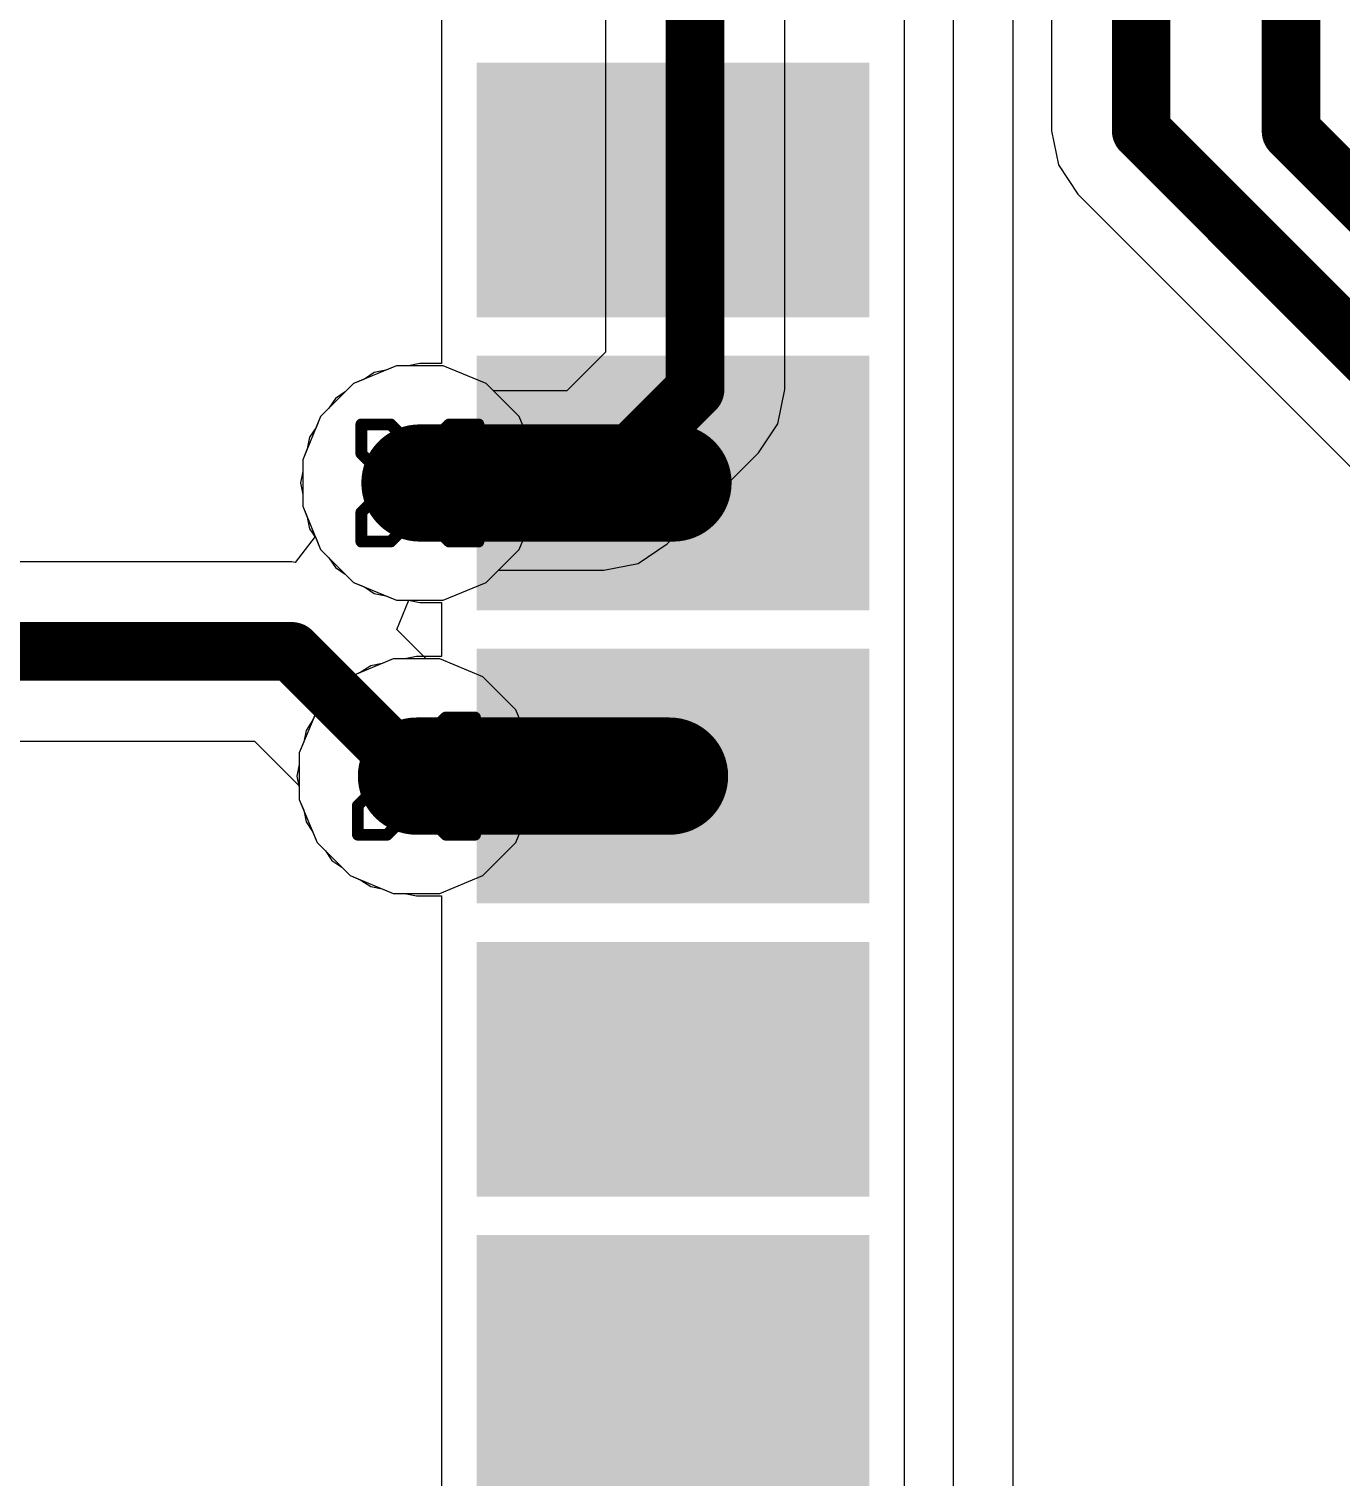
# Model space of a CAD drawing. Header units: inches. Extents: x -13 to 356, y -4 to 120.
# Drawn here: x 10.44 to 16.12, y 21.87 to 28.14 of the extents above; entities that cross this region are included whole.
import ezdxf

# ---------------------------------------------------------------- set-up
doc = ezdxf.new("R2010")
doc.units = ezdxf.units.IN
for name, color, linetype in [('Bottom Layer', 5, 'Continuous'), ('Drill Drawing', 1, 'Continuous'), ('GND', 16, 'Continuous'), ('POWER', 76, 'Continuous'), ('Top Layer', 1, 'Continuous'), ('Top Paste', 8, 'Continuous'), ('Top Solder', 216, 'Continuous'), ('Via Holes', 16, 'Continuous')]:
    doc.layers.add(name, color=color, linetype=linetype)

# ---------------------------------------------------------------- blocks, each defined once
blk = doc.blocks.new('41_SMD_M______19')
at = {"layer": 'Top Layer'}
for points in [[(0.19, -9.63), (0.19, -8.13), (1.09, -8.13), (1.09, -9.63)], [(1.46, -9.63), (1.46, -8.13), (2.36, -8.13), (2.36, -9.63)], [(2.73, -9.63), (2.73, -8.13), (3.63, -8.13), (3.63, -9.63)], [(4, -9.63), (4, -8.13), (4.9, -8.13), (4.9, -9.63)], [(5.27, -9.63), (5.27, -8.13), (6.17, -8.13), (6.17, -9.63)]]:
    blk.add_hatch(color=1, dxfattribs=at).paths.add_polyline_path(points)
at = {"layer": 'Top Paste'}
for points in [[(0.19, -9.63), (0.19, -8.13), (1.09, -8.13), (1.09, -9.63)], [(1.46, -9.63), (1.46, -8.13), (2.36, -8.13), (2.36, -9.63)], [(2.73, -9.63), (2.73, -8.13), (3.63, -8.13), (3.63, -9.63)], [(4, -9.63), (4, -8.13), (4.9, -8.13), (4.9, -9.63)], [(5.27, -9.63), (5.27, -8.13), (6.17, -8.13), (6.17, -9.63)]]:
    blk.add_hatch(color=8, dxfattribs=at).paths.add_polyline_path(points)
at = {"layer": 'Top Solder'}
for points in [[(0.0884, -9.7316), (0.0884, -8.0284), (1.1916, -8.0284), (1.1916, -9.7316)], [(1.3584, -9.7316), (1.3584, -8.0284), (2.4616, -8.0284), (2.4616, -9.7316)], [(2.6284, -9.7316), (2.6284, -8.0284), (3.7316, -8.0284), (3.7316, -9.7316)], [(3.8984, -9.7316), (3.8984, -8.0284), (5.0016, -8.0284), (5.0016, -9.7316)], [(5.1684, -9.7316), (5.1684, -8.0284), (6.2716, -8.0284), (6.2716, -9.7316)]]:
    blk.add_hatch(color=216, dxfattribs=at).paths.add_polyline_path(points)

msp = doc.modelspace()

# ---------------------------------------------------------------- hatches: boundary and pattern name
at = {"layer": 'Bottom Layer'}
h = msp.add_hatch(color=5, dxfattribs=at)
edge = h.paths.add_edge_path()
edge.add_arc((12.1308, 26.177), 0.254, 0, 360)
h = msp.add_hatch(color=5, dxfattribs=at)
edge = h.paths.add_edge_path()
edge.add_arc((12.1158, 24.907), 0.254, 0, 360)
at = {"layer": 'GND'}
h = msp.add_hatch(color=16, dxfattribs=at)
edge = h.paths.add_edge_path()
edge.add_arc((12.1308, 26.177), 0.254, 0, 360)
h = msp.add_hatch(color=16, dxfattribs=at)
edge = h.paths.add_edge_path()
edge.add_arc((12.1158, 24.907), 0.254, 0, 360)
at = {"layer": 'POWER'}
h = msp.add_hatch(color=76, dxfattribs=at)
edge = h.paths.add_edge_path()
edge.add_arc((12.1308, 26.177), 0.254, 0, 360)
h = msp.add_hatch(color=76, dxfattribs=at)
edge = h.paths.add_edge_path()
edge.add_arc((12.1158, 24.907), 0.254, 0, 360)
at = {"layer": 'Top Layer'}
h = msp.add_hatch(color=1, dxfattribs=at)
edge = h.paths.add_edge_path()
edge.add_arc((12.1308, 26.177), 0.254, 0, 360)
h = msp.add_hatch(color=1, dxfattribs=at)
edge = h.paths.add_edge_path()
edge.add_arc((12.1158, 24.907), 0.254, 0, 360)
at = {"layer": 'Via Holes'}
h = msp.add_hatch(color=7, dxfattribs=at)
edge = h.paths.add_edge_path()
edge.add_arc((12.1308, 26.177), 0.127, 0, 360)
h = msp.add_hatch(color=7, dxfattribs=at)
edge = h.paths.add_edge_path()
edge.add_arc((12.1158, 24.907), 0.127, 0, 360)

# ---------------------------------------------------------------- linework, layer by layer
at = {"layer": 'Bottom Layer'}
for p, q in [((14.869, 34.1286), (14.869, 27.7034)), ((13.7123, 26.5826), (13.7123, 30.1984)), ((12.9353, 30.0375), (12.9353, 26.7435)), ((14.869, 27.7034), (14.8986, 27.5548)), ((14.8986, 27.5548), (14.9828, 27.4287)), ((14.9828, 27.4287), (17.1531, 25.2584)), ((12.9353, 26.7435), (12.7677, 26.5759)), ((12.0298, 26.685), (11.843, 26.6077)), ((12.2318, 26.685), (12.0298, 26.685)), ((12.4186, 26.6077), (12.2318, 26.685)), ((11.843, 26.6077), (11.7001, 26.4648)), ((12.4504, 26.5759), (12.4186, 26.6077)), ((12.7677, 26.5759), (12.4504, 26.5759)), ((13.6827, 26.4339), (13.7123, 26.5826)), ((11.7001, 26.4648), (11.6228, 26.278)), ((13.5985, 26.3079), (13.6827, 26.4339)), ((13.2033, 25.9127), (13.5985, 26.3079)), ((11.6228, 26.278), (11.6228, 26.076)), ((11.6228, 26.076), (11.6769, 25.9453)), ((11.6769, 25.9453), (11.5904, 25.833)), ((13.0773, 25.8285), (13.2033, 25.9127)), ((11.5752, 25.8361), (3.1655, 25.8361)), ((11.5904, 25.833), (11.5752, 25.8361)), ((12.4186, 25.7463), (12.4712, 25.7989)), ((12.4712, 25.7989), (12.9286, 25.7989)), ((12.9286, 25.7989), (13.0773, 25.8285)), ((12.2318, 25.669), (12.4186, 25.7463)), ((12.0302, 25.542), (12.0828, 25.669)), ((12.0828, 25.669), (12.2318, 25.669)), ((12.1572, 25.415), (12.0302, 25.542)), ((12.2168, 25.415), (12.1572, 25.415)), ((12.4036, 25.3377), (12.2168, 25.415)), ((12.5465, 25.1948), (12.4036, 25.3377)), ((12.6238, 25.008), (12.5465, 25.1948)), ((3.1655, 25.0591), (11.4143, 25.0591)), ((11.4143, 25.0591), (11.6078, 24.8656)), ((12.6238, 24.806), (12.6238, 25.008)), ((11.6078, 24.8656), (11.6078, 24.806)), ((11.6078, 24.806), (11.6851, 24.6192)), ((12.5465, 24.6192), (12.6238, 24.806)), ((11.6851, 24.6192), (11.828, 24.4763)), ((12.4036, 24.4763), (12.5465, 24.6192)), ((11.828, 24.4763), (12.0148, 24.399)), ((12.2168, 24.399), (12.4036, 24.4763)), ((12.0148, 24.399), (12.2168, 24.399))]:
    msp.add_line(p, q, dxfattribs=at)
for points in [[(15.2575, 27.7034, 0.254, 0.254, 0), (15.2575, 34.1286, 0.254, 0.254, 0)], [(15.9072, 27.7002, 0.254, 0.254, 0), (15.9072, 31.257, 0.254, 0.254, 0)], [(13.3238, 26.5826, 0.254, 0.254, 0), (13.3238, 30.1984, 0.254, 0.254, 0)], [(15.2575, 27.7034, 0.254, 0.254, 0), (17.4278, 25.5331, 0.254, 0.254, 0)], [(15.9072, 27.7002, 0.254, 0.254, 0), (17.6171, 25.9903, 0.254, 0.254, 0)], [(12.9286, 26.1874, 0.254, 0.254, 0), (13.3238, 26.5826, 0.254, 0.254, 0)], [(12.1308, 26.1874, 0.254, 0.254, 0), (12.9286, 26.1874, 0.254, 0.254, 0)], [(2.8356, 25.4476, 0.254, 0.254, 0), (11.5752, 25.4476, 0.254, 0.254, 0)], [(11.5752, 25.4476, 0.254, 0.254, 0), (12.1158, 24.907, 0.254, 0.254, 0)]]:
    msp.add_lwpolyline(points, format="xyseb", dxfattribs=at)
for points in [[(15.194, 27.7034, 0.127, 0.127, 1), (15.321, 27.7034, 0.127, 0.127, 1)], [(15.194, 27.7034, 0.127, 0.127, 1), (15.321, 27.7034, 0.127, 0.127, 1)], [(15.8437, 27.7002, 0.127, 0.127, 1), (15.9707, 27.7002, 0.127, 0.127, 1)], [(15.8437, 27.7002, 0.127, 0.127, 1), (15.9707, 27.7002, 0.127, 0.127, 1)], [(13.2603, 26.5826, 0.127, 0.127, 1), (13.3873, 26.5826, 0.127, 0.127, 1)], [(13.2603, 26.5826, 0.127, 0.127, 1), (13.3873, 26.5826, 0.127, 0.127, 1)], [(12.0673, 26.1874, 0.127, 0.127, 1), (12.1943, 26.1874, 0.127, 0.127, 1)], [(12.8651, 26.1874, 0.127, 0.127, 1), (12.9921, 26.1874, 0.127, 0.127, 1)], [(12.8651, 26.1874, 0.127, 0.127, 1), (12.9921, 26.1874, 0.127, 0.127, 1)], [(11.5117, 25.4476, 0.127, 0.127, 1), (11.6387, 25.4476, 0.127, 0.127, 1)], [(11.5117, 25.4476, 0.127, 0.127, 1), (11.6387, 25.4476, 0.127, 0.127, 1)], [(12.0523, 24.907, 0.127, 0.127, 1), (12.1793, 24.907, 0.127, 0.127, 1)]]:
    msp.add_lwpolyline(points, format="xyseb", close=True, dxfattribs=at)
at = {"layer": 'Drill Drawing'}
for points in [[(11.8768, 26.304, 0.0508, 0.0508, 0), (11.8768, 26.431, 0.0508, 0.0508, 0)], [(11.8768, 26.431, 0.0508, 0.0508, 0), (12.0038, 26.431, 0.0508, 0.0508, 0)], [(12.0038, 26.431, 0.0508, 0.0508, 0), (12.1308, 26.304, 0.0508, 0.0508, 0)], [(12.1308, 26.304, 0.0508, 0.0508, 0), (12.2578, 26.431, 0.0508, 0.0508, 0)], [(12.2578, 26.431, 0.0508, 0.0508, 0), (12.3848, 26.431, 0.0508, 0.0508, 0)], [(12.3848, 26.304, 0.0508, 0.0508, 0), (12.3848, 26.431, 0.0508, 0.0508, 0)], [(11.8768, 26.304, 0.0508, 0.0508, 0), (12.0038, 26.177, 0.0508, 0.0508, 0)], [(12.2578, 26.177, 0.0508, 0.0508, 0), (12.3848, 26.304, 0.0508, 0.0508, 0)], [(11.8768, 26.05, 0.0508, 0.0508, 0), (12.0038, 26.177, 0.0508, 0.0508, 0)], [(12.2578, 26.177, 0.0508, 0.0508, 0), (12.3848, 26.05, 0.0508, 0.0508, 0)], [(11.8768, 25.923, 0.0508, 0.0508, 0), (11.8768, 26.05, 0.0508, 0.0508, 0)], [(12.0038, 25.923, 0.0508, 0.0508, 0), (12.1308, 26.05, 0.0508, 0.0508, 0)], [(12.1308, 26.05, 0.0508, 0.0508, 0), (12.2578, 25.923, 0.0508, 0.0508, 0)], [(12.3848, 25.923, 0.0508, 0.0508, 0), (12.3848, 26.05, 0.0508, 0.0508, 0)], [(11.8768, 25.923, 0.0508, 0.0508, 0), (12.0038, 25.923, 0.0508, 0.0508, 0)], [(12.2578, 25.923, 0.0508, 0.0508, 0), (12.3848, 25.923, 0.0508, 0.0508, 0)], [(11.8618, 25.034, 0.0508, 0.0508, 0), (11.8618, 25.161, 0.0508, 0.0508, 0)], [(11.8618, 25.161, 0.0508, 0.0508, 0), (11.9888, 25.161, 0.0508, 0.0508, 0)], [(11.9888, 25.161, 0.0508, 0.0508, 0), (12.1158, 25.034, 0.0508, 0.0508, 0)], [(12.1158, 25.034, 0.0508, 0.0508, 0), (12.2428, 25.161, 0.0508, 0.0508, 0)], [(12.2428, 25.161, 0.0508, 0.0508, 0), (12.3698, 25.161, 0.0508, 0.0508, 0)], [(12.3698, 25.034, 0.0508, 0.0508, 0), (12.3698, 25.161, 0.0508, 0.0508, 0)], [(11.8618, 25.034, 0.0508, 0.0508, 0), (11.9888, 24.907, 0.0508, 0.0508, 0)], [(12.2428, 24.907, 0.0508, 0.0508, 0), (12.3698, 25.034, 0.0508, 0.0508, 0)], [(11.8618, 24.78, 0.0508, 0.0508, 0), (11.9888, 24.907, 0.0508, 0.0508, 0)], [(12.2428, 24.907, 0.0508, 0.0508, 0), (12.3698, 24.78, 0.0508, 0.0508, 0)], [(11.8618, 24.653, 0.0508, 0.0508, 0), (11.8618, 24.78, 0.0508, 0.0508, 0)], [(11.9888, 24.653, 0.0508, 0.0508, 0), (12.1158, 24.78, 0.0508, 0.0508, 0)], [(12.1158, 24.78, 0.0508, 0.0508, 0), (12.2428, 24.653, 0.0508, 0.0508, 0)], [(12.3698, 24.653, 0.0508, 0.0508, 0), (12.3698, 24.78, 0.0508, 0.0508, 0)], [(11.8618, 24.653, 0.0508, 0.0508, 0), (11.9888, 24.653, 0.0508, 0.0508, 0)], [(12.2428, 24.653, 0.0508, 0.0508, 0), (12.3698, 24.653, 0.0508, 0.0508, 0)]]:
    msp.add_lwpolyline(points, format="xyseb", dxfattribs=at)
for points in [[(11.8641, 26.431, 0.0254, 0.0254, 1), (11.8895, 26.431, 0.0254, 0.0254, 1)], [(11.8641, 26.431, 0.0254, 0.0254, 1), (11.8895, 26.431, 0.0254, 0.0254, 1)], [(11.9911, 26.431, 0.0254, 0.0254, 1), (12.0165, 26.431, 0.0254, 0.0254, 1)], [(11.9911, 26.431, 0.0254, 0.0254, 1), (12.0165, 26.431, 0.0254, 0.0254, 1)], [(12.2451, 26.431, 0.0254, 0.0254, 1), (12.2705, 26.431, 0.0254, 0.0254, 1)], [(12.2451, 26.431, 0.0254, 0.0254, 1), (12.2705, 26.431, 0.0254, 0.0254, 1)], [(12.3721, 26.431, 0.0254, 0.0254, 1), (12.3975, 26.431, 0.0254, 0.0254, 1)], [(12.3721, 26.431, 0.0254, 0.0254, 1), (12.3975, 26.431, 0.0254, 0.0254, 1)], [(11.8641, 26.304, 0.0254, 0.0254, 1), (11.8895, 26.304, 0.0254, 0.0254, 1)], [(11.8641, 26.304, 0.0254, 0.0254, 1), (11.8895, 26.304, 0.0254, 0.0254, 1)], [(12.1181, 26.304, 0.0254, 0.0254, 1), (12.1435, 26.304, 0.0254, 0.0254, 1)], [(12.1181, 26.304, 0.0254, 0.0254, 1), (12.1435, 26.304, 0.0254, 0.0254, 1)], [(12.3721, 26.304, 0.0254, 0.0254, 1), (12.3975, 26.304, 0.0254, 0.0254, 1)], [(12.3721, 26.304, 0.0254, 0.0254, 1), (12.3975, 26.304, 0.0254, 0.0254, 1)], [(11.9911, 26.177, 0.0254, 0.0254, 1), (12.0165, 26.177, 0.0254, 0.0254, 1)], [(11.9911, 26.177, 0.0254, 0.0254, 1), (12.0165, 26.177, 0.0254, 0.0254, 1)], [(12.2451, 26.177, 0.0254, 0.0254, 1), (12.2705, 26.177, 0.0254, 0.0254, 1)], [(12.2451, 26.177, 0.0254, 0.0254, 1), (12.2705, 26.177, 0.0254, 0.0254, 1)], [(11.8641, 26.05, 0.0254, 0.0254, 1), (11.8895, 26.05, 0.0254, 0.0254, 1)], [(11.8641, 26.05, 0.0254, 0.0254, 1), (11.8895, 26.05, 0.0254, 0.0254, 1)], [(12.1181, 26.05, 0.0254, 0.0254, 1), (12.1435, 26.05, 0.0254, 0.0254, 1)], [(12.1181, 26.05, 0.0254, 0.0254, 1), (12.1435, 26.05, 0.0254, 0.0254, 1)], [(12.3721, 26.05, 0.0254, 0.0254, 1), (12.3975, 26.05, 0.0254, 0.0254, 1)], [(12.3721, 26.05, 0.0254, 0.0254, 1), (12.3975, 26.05, 0.0254, 0.0254, 1)], [(11.8641, 25.923, 0.0254, 0.0254, 1), (11.8895, 25.923, 0.0254, 0.0254, 1)], [(11.8641, 25.923, 0.0254, 0.0254, 1), (11.8895, 25.923, 0.0254, 0.0254, 1)], [(11.9911, 25.923, 0.0254, 0.0254, 1), (12.0165, 25.923, 0.0254, 0.0254, 1)], [(11.9911, 25.923, 0.0254, 0.0254, 1), (12.0165, 25.923, 0.0254, 0.0254, 1)], [(12.2451, 25.923, 0.0254, 0.0254, 1), (12.2705, 25.923, 0.0254, 0.0254, 1)], [(12.2451, 25.923, 0.0254, 0.0254, 1), (12.2705, 25.923, 0.0254, 0.0254, 1)], [(12.3721, 25.923, 0.0254, 0.0254, 1), (12.3975, 25.923, 0.0254, 0.0254, 1)], [(12.3721, 25.923, 0.0254, 0.0254, 1), (12.3975, 25.923, 0.0254, 0.0254, 1)], [(11.8491, 25.161, 0.0254, 0.0254, 1), (11.8745, 25.161, 0.0254, 0.0254, 1)], [(11.8491, 25.161, 0.0254, 0.0254, 1), (11.8745, 25.161, 0.0254, 0.0254, 1)], [(11.9761, 25.161, 0.0254, 0.0254, 1), (12.0015, 25.161, 0.0254, 0.0254, 1)], [(11.9761, 25.161, 0.0254, 0.0254, 1), (12.0015, 25.161, 0.0254, 0.0254, 1)], [(12.2301, 25.161, 0.0254, 0.0254, 1), (12.2555, 25.161, 0.0254, 0.0254, 1)], [(12.2301, 25.161, 0.0254, 0.0254, 1), (12.2555, 25.161, 0.0254, 0.0254, 1)], [(12.3571, 25.161, 0.0254, 0.0254, 1), (12.3825, 25.161, 0.0254, 0.0254, 1)], [(12.3571, 25.161, 0.0254, 0.0254, 1), (12.3825, 25.161, 0.0254, 0.0254, 1)], [(11.8491, 25.034, 0.0254, 0.0254, 1), (11.8745, 25.034, 0.0254, 0.0254, 1)], [(11.8491, 25.034, 0.0254, 0.0254, 1), (11.8745, 25.034, 0.0254, 0.0254, 1)], [(12.1031, 25.034, 0.0254, 0.0254, 1), (12.1285, 25.034, 0.0254, 0.0254, 1)], [(12.1031, 25.034, 0.0254, 0.0254, 1), (12.1285, 25.034, 0.0254, 0.0254, 1)], [(12.3571, 25.034, 0.0254, 0.0254, 1), (12.3825, 25.034, 0.0254, 0.0254, 1)], [(12.3571, 25.034, 0.0254, 0.0254, 1), (12.3825, 25.034, 0.0254, 0.0254, 1)], [(11.9761, 24.907, 0.0254, 0.0254, 1), (12.0015, 24.907, 0.0254, 0.0254, 1)], [(11.9761, 24.907, 0.0254, 0.0254, 1), (12.0015, 24.907, 0.0254, 0.0254, 1)], [(12.2301, 24.907, 0.0254, 0.0254, 1), (12.2555, 24.907, 0.0254, 0.0254, 1)], [(12.2301, 24.907, 0.0254, 0.0254, 1), (12.2555, 24.907, 0.0254, 0.0254, 1)], [(11.8491, 24.78, 0.0254, 0.0254, 1), (11.8745, 24.78, 0.0254, 0.0254, 1)], [(11.8491, 24.78, 0.0254, 0.0254, 1), (11.8745, 24.78, 0.0254, 0.0254, 1)], [(12.1031, 24.78, 0.0254, 0.0254, 1), (12.1285, 24.78, 0.0254, 0.0254, 1)], [(12.1031, 24.78, 0.0254, 0.0254, 1), (12.1285, 24.78, 0.0254, 0.0254, 1)], [(12.3571, 24.78, 0.0254, 0.0254, 1), (12.3825, 24.78, 0.0254, 0.0254, 1)], [(12.3571, 24.78, 0.0254, 0.0254, 1), (12.3825, 24.78, 0.0254, 0.0254, 1)], [(11.8491, 24.653, 0.0254, 0.0254, 1), (11.8745, 24.653, 0.0254, 0.0254, 1)], [(11.8491, 24.653, 0.0254, 0.0254, 1), (11.8745, 24.653, 0.0254, 0.0254, 1)], [(11.9761, 24.653, 0.0254, 0.0254, 1), (12.0015, 24.653, 0.0254, 0.0254, 1)], [(11.9761, 24.653, 0.0254, 0.0254, 1), (12.0015, 24.653, 0.0254, 0.0254, 1)], [(12.2301, 24.653, 0.0254, 0.0254, 1), (12.2555, 24.653, 0.0254, 0.0254, 1)], [(12.2301, 24.653, 0.0254, 0.0254, 1), (12.2555, 24.653, 0.0254, 0.0254, 1)], [(12.3571, 24.653, 0.0254, 0.0254, 1), (12.3825, 24.653, 0.0254, 0.0254, 1)], [(12.3571, 24.653, 0.0254, 0.0254, 1), (12.3825, 24.653, 0.0254, 0.0254, 1)]]:
    msp.add_lwpolyline(points, format="xyseb", close=True, dxfattribs=at)
at = {"layer": 'GND'}
for p, q in [((12.0298, 26.685), (11.843, 26.6077)), ((12.2318, 26.685), (12.0298, 26.685)), ((12.4186, 26.6077), (12.2318, 26.685)), ((11.843, 26.6077), (11.7001, 26.4648)), ((12.5615, 26.4648), (12.4186, 26.6077)), ((11.7001, 26.4648), (11.6228, 26.278)), ((12.6388, 26.278), (12.5615, 26.4648)), ((11.6228, 26.278), (11.6228, 26.076)), ((12.6388, 26.076), (12.6388, 26.278)), ((11.6228, 26.076), (11.7001, 25.8892)), ((12.5615, 25.8892), (12.6388, 26.076)), ((11.7001, 25.8892), (11.843, 25.7463)), ((12.4186, 25.7463), (12.5615, 25.8892)), ((11.843, 25.7463), (12.0298, 25.669)), ((12.2318, 25.669), (12.4186, 25.7463)), ((12.0298, 25.669), (12.2318, 25.669)), ((12.0148, 25.415), (11.828, 25.3377)), ((12.2168, 25.415), (12.0148, 25.415)), ((12.4036, 25.3377), (12.2168, 25.415)), ((11.828, 25.3377), (11.6851, 25.1948)), ((12.5465, 25.1948), (12.4036, 25.3377)), ((11.6851, 25.1948), (11.6078, 25.008)), ((12.6238, 25.008), (12.5465, 25.1948)), ((11.6078, 25.008), (11.6078, 24.806)), ((12.6238, 24.806), (12.6238, 25.008)), ((11.6078, 24.806), (11.6851, 24.6192)), ((12.5465, 24.6192), (12.6238, 24.806)), ((11.6851, 24.6192), (11.828, 24.4763)), ((12.4036, 24.4763), (12.5465, 24.6192)), ((11.828, 24.4763), (12.0148, 24.399)), ((12.2168, 24.399), (12.4036, 24.4763)), ((12.0148, 24.399), (12.2168, 24.399))]:
    msp.add_line(p, q, dxfattribs=at)
at = {"layer": 'POWER'}
for p, q in [((14.443, 28.659), (14.443, 10.42)), ((14.702, 10.42), (14.702, 28.659)), ((12.0298, 26.685), (11.843, 26.6077)), ((12.2318, 26.685), (12.0298, 26.685)), ((12.4186, 26.6077), (12.2318, 26.685)), ((11.843, 26.6077), (11.7001, 26.4648)), ((12.5615, 26.4648), (12.4186, 26.6077)), ((11.7001, 26.4648), (11.6228, 26.278)), ((12.6388, 26.278), (12.5615, 26.4648)), ((11.6228, 26.278), (11.6228, 26.076)), ((12.6388, 26.076), (12.6388, 26.278)), ((11.6228, 26.076), (11.7001, 25.8892)), ((12.5615, 25.8892), (12.6388, 26.076)), ((11.7001, 25.8892), (11.843, 25.7463)), ((12.4186, 25.7463), (12.5615, 25.8892)), ((11.843, 25.7463), (12.0298, 25.669)), ((12.2318, 25.669), (12.4186, 25.7463)), ((12.0298, 25.669), (12.2318, 25.669)), ((12.0148, 25.415), (11.828, 25.3377)), ((12.2168, 25.415), (12.0148, 25.415)), ((12.4036, 25.3377), (12.2168, 25.415)), ((11.828, 25.3377), (11.6851, 25.1948)), ((12.5465, 25.1948), (12.4036, 25.3377)), ((11.6851, 25.1948), (11.6078, 25.008)), ((12.6238, 25.008), (12.5465, 25.1948)), ((11.6078, 25.008), (11.6078, 24.806)), ((12.6238, 24.806), (12.6238, 25.008)), ((11.6078, 24.806), (11.6851, 24.6192)), ((12.5465, 24.6192), (12.6238, 24.806)), ((11.6851, 24.6192), (11.828, 24.4763)), ((12.4036, 24.4763), (12.5465, 24.6192)), ((11.828, 24.4763), (12.0148, 24.399)), ((12.2168, 24.399), (12.4036, 24.4763)), ((12.0148, 24.399), (12.2168, 24.399))]:
    msp.add_line(p, q, dxfattribs=at)
at = {"layer": 'Top Layer'}
for p, q in [((14.232, 28.013), (14.232, 29.283)), ((12.224, 28.199), (12.224, 26.695)), ((14.232, 26.743), (14.232, 28.013)), ((14.232, 25.473), (14.232, 26.743)), ((11.9826, 26.6655), (11.9326, 26.6555)), ((12.0298, 26.685), (11.9826, 26.6655)), ((12.0808, 26.685), (12.0298, 26.685)), ((12.1308, 26.695), (12.0808, 26.685)), ((12.224, 26.695), (12.1308, 26.695)), ((11.843, 26.6077), (11.807, 26.5716)), ((11.8902, 26.6272), (11.843, 26.6077)), ((11.9326, 26.6555), (11.8902, 26.6272)), ((11.7646, 26.5432), (11.7362, 26.5008)), ((11.807, 26.5716), (11.7646, 26.5432)), ((11.7362, 26.5008), (11.7001, 26.4648)), ((11.6806, 26.4176), (11.6523, 26.3752)), ((11.7001, 26.4648), (11.6806, 26.4176)), ((11.6523, 26.3752), (11.6423, 26.3252)), ((11.6423, 26.3252), (11.6228, 26.278)), ((11.6228, 26.227), (11.6128, 26.177)), ((11.6228, 26.278), (11.6228, 26.227)), ((11.6128, 26.177), (11.6228, 26.127)), ((11.6228, 26.127), (11.6228, 26.076)), ((11.6228, 26.076), (11.6423, 26.0288)), ((11.6423, 26.0288), (11.6523, 25.9788)), ((11.6523, 25.9788), (11.6806, 25.9364)), ((11.6806, 25.9364), (11.7001, 25.8892)), ((11.7001, 25.8892), (11.7362, 25.8532)), ((11.7362, 25.8532), (11.7646, 25.8108)), ((11.7646, 25.8108), (11.807, 25.7824)), ((11.807, 25.7824), (11.843, 25.7463)), ((11.843, 25.7463), (11.8902, 25.7268)), ((11.8902, 25.7268), (11.9326, 25.6985)), ((11.9326, 25.6985), (11.9826, 25.6885)), ((11.9826, 25.6885), (12.0298, 25.669)), ((12.0298, 25.669), (12.0808, 25.669)), ((12.0808, 25.669), (12.1308, 25.659)), ((12.1308, 25.659), (12.224, 25.659)), ((12.224, 25.659), (12.224, 25.425)), ((14.232, 24.203), (14.232, 25.473)), ((12.0148, 25.415), (11.9676, 25.3955)), ((12.0658, 25.415), (12.0148, 25.415)), ((12.1158, 25.425), (12.0658, 25.415)), ((12.224, 25.425), (12.1158, 25.425)), ((11.8752, 25.3572), (11.828, 25.3377)), ((11.9176, 25.3855), (11.8752, 25.3572)), ((11.9676, 25.3955), (11.9176, 25.3855)), ((11.792, 25.3016), (11.7496, 25.2732)), ((11.828, 25.3377), (11.792, 25.3016)), ((11.7212, 25.2308), (11.6851, 25.1948)), ((11.7496, 25.2732), (11.7212, 25.2308)), ((11.6851, 25.1948), (11.6656, 25.1476)), ((11.6373, 25.1052), (11.6273, 25.0552)), ((11.6656, 25.1476), (11.6373, 25.1052)), ((11.6273, 25.0552), (11.6078, 25.008)), ((11.6078, 25.008), (11.6078, 24.957)), ((11.6078, 24.957), (11.5978, 24.907)), ((11.5978, 24.907), (11.6078, 24.857)), ((11.6078, 24.857), (11.6078, 24.806)), ((11.6078, 24.806), (11.6273, 24.7588)), ((11.6273, 24.7588), (11.6373, 24.7088)), ((11.6373, 24.7088), (11.6656, 24.6664)), ((11.6656, 24.6664), (11.6851, 24.6192)), ((11.6851, 24.6192), (11.7212, 24.5832)), ((11.7212, 24.5832), (11.7496, 24.5408)), ((11.7496, 24.5408), (11.792, 24.5124)), ((11.792, 24.5124), (11.828, 24.4763)), ((11.828, 24.4763), (11.8752, 24.4568)), ((11.8752, 24.4568), (11.9176, 24.4285)), ((11.9176, 24.4285), (11.9676, 24.4185)), ((11.9676, 24.4185), (12.0148, 24.399)), ((12.0148, 24.399), (12.0658, 24.399)), ((12.0658, 24.399), (12.1158, 24.389)), ((12.1158, 24.389), (12.224, 24.389)), ((12.224, 24.389), (12.224, 22.933)), ((14.232, 22.933), (14.232, 24.203)), ((12.224, 22.933), (12.224, 21.663)), ((14.232, 21.663), (14.232, 22.933))]:
    msp.add_line(p, q, dxfattribs=at)
for points in [[(12.1308, 26.177, 0.508, 0.508, 0), (13.228, 26.177, 0.508, 0.508, 0)], [(12.1158, 24.907, 0.508, 0.508, 0), (13.213, 24.907, 0.508, 0.508, 0)]]:
    msp.add_lwpolyline(points, format="xyseb", dxfattribs=at)
for points in [[(12.0038, 26.177, 0.254, 0.254, 1), (12.2578, 26.177, 0.254, 0.254, 1)], [(13.101, 26.177, 0.254, 0.254, 1), (13.355, 26.177, 0.254, 0.254, 1)], [(11.9888, 24.907, 0.254, 0.254, 1), (12.2428, 24.907, 0.254, 0.254, 1)], [(13.086, 24.907, 0.254, 0.254, 1), (13.34, 24.907, 0.254, 0.254, 1)]]:
    msp.add_lwpolyline(points, format="xyseb", close=True, dxfattribs=at)

# ---------------------------------------------------------------- block references
at = {"rotation": 270}
msp.add_blockref('41_SMD_M______19', (22.108, 28.087), dxfattribs=at)

doc.saveas('drawing.dxf')
